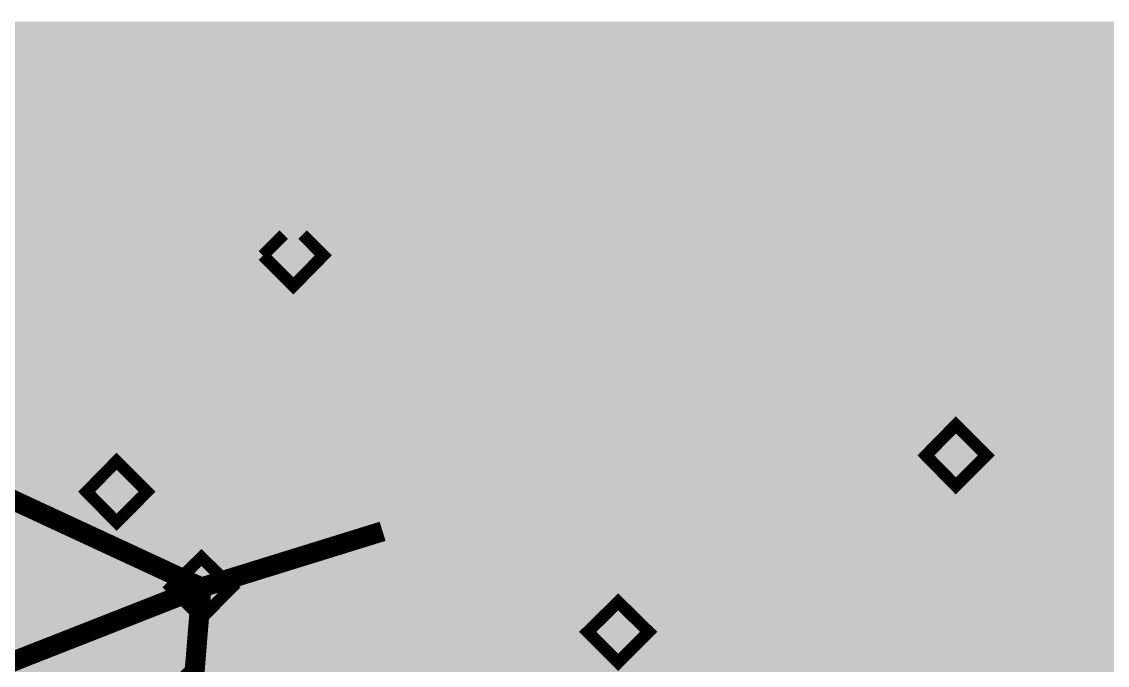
# Model space of a CAD drawing. Header units: millimetres. Extents: x 92 to 588, y 96 to 434.
# Drawn here: x 412.9 to 448.74, y 412.56 to 433.79 of the extents above; entities that cross this region are included whole.
import ezdxf

# ---------------------------------------------------------------- set-up
doc = ezdxf.new("R2010")
doc.units = ezdxf.units.MM
doc.layers.add('H', color=7, linetype='Continuous')
doc.layers.add('P', color=7, linetype='Continuous')

msp = doc.modelspace()

# ---------------------------------------------------------------- hatches: boundary and pattern name
at = {"layer": 'H', "linetype": 'Continuous'}
for points in [[(291.162, 223.903), (291.162, 433.788), (588.166, 433.788), (588.166, 223.903), (291.162, 223.903)], [(421.866, 425.074), (420.861, 426.08), (421.549, 426.768), (422.166, 426.768), (422.854, 426.08), (421.866, 425.074)], [(420.649, 422.605), (420.561, 422.605), (420.402, 422.622), (420.332, 422.658), (420.261, 422.693), (420.138, 422.781), (420.067, 422.834), (420.014, 422.905), (419.908, 423.099), (419.855, 423.204), (419.838, 423.328), (419.785, 423.628), (419.785, 423.787), (419.785, 423.945), (419.82, 424.263), (419.855, 424.404), (419.891, 424.527), (419.996, 424.757), (420.067, 424.863), (420.138, 424.968), (420.332, 425.109), (420.437, 425.18), (420.543, 425.233), (420.808, 425.286), (420.949, 425.286), (421.037, 425.286), (421.108, 425.268), (421.178, 425.268), (421.249, 425.251), (421.249, 424.915), (421.178, 424.951), (421.09, 424.968), (421.002, 424.986), (420.896, 424.986), (420.825, 424.986), (420.684, 424.951), (420.543, 424.898), (420.437, 424.827), (420.385, 424.774), (420.332, 424.704), (420.261, 424.58), (420.19, 424.422), (420.155, 424.228), (420.138, 424.122), (420.261, 423.945), (420.138, 423.875), (420.138, 423.839), (420.138, 423.804), (420.138, 423.716), (420.138, 423.575), (420.173, 423.363), (420.19, 423.275), (420.226, 423.204), (420.279, 423.081), (420.314, 423.028), (420.402, 422.958), (420.473, 422.922), (420.561, 422.887), (420.649, 422.887), (420.755, 422.887), (420.878, 422.94), (420.949, 422.993), (420.984, 423.028), (421.02, 423.063), (421.055, 423.169), (421.108, 423.328), (421.108, 423.469), (421.108, 423.557), (421.09, 423.681), (421.072, 423.751), (421.055, 423.804), (420.984, 423.892), (420.931, 423.928), (420.896, 423.963), (420.825, 423.998), (420.79, 423.998), (420.702, 424.016), (420.614, 424.016), (420.49, 424.016), (420.367, 423.981), (420.261, 423.945), (420.138, 424.122), (420.261, 424.21), (420.402, 424.263), (420.455, 424.28), (420.614, 424.298), (420.684, 424.298), (420.825, 424.298), (420.949, 424.28), (421.002, 424.263), (421.125, 424.192), (421.178, 424.157), (421.249, 424.086), (421.355, 423.963), (421.39, 423.875), (421.425, 423.787), (421.46, 423.593), (421.46, 423.487), (421.46, 423.398), (421.425, 423.204), (421.408, 423.116), (421.372, 423.046), (421.284, 422.905), (421.214, 422.834), (421.161, 422.781), (421.037, 422.693), (420.967, 422.658), (420.896, 422.64), (420.737, 422.605), (420.649, 422.605)], [(421.778, 422.658), (421.778, 423.01), (421.937, 423.169), (422.095, 423.328), (422.254, 423.487), (422.395, 423.645), (422.536, 423.787), (422.748, 424.051), (422.801, 424.157), (422.854, 424.263), (422.907, 424.457), (422.907, 424.563), (422.907, 424.668), (422.872, 424.757), (422.854, 424.792), (422.819, 424.863), (422.783, 424.88), (422.713, 424.933), (422.642, 424.968), (422.554, 424.986), (422.466, 424.986), (422.378, 424.986), (422.272, 424.968), (422.184, 424.933), (422.095, 424.915), (422.025, 424.88), (421.954, 424.845), (421.901, 424.792), (421.849, 424.774), (421.831, 425.127), (421.954, 425.18), (422.131, 425.233), (422.219, 425.268), (422.413, 425.286), (422.589, 425.286), (422.748, 425.268), (422.889, 425.215), (423.013, 425.145), (423.066, 425.092), (423.101, 425.057), (423.189, 424.933), (423.242, 424.81), (423.26, 424.651), (423.26, 424.58), (423.26, 424.439), (423.224, 424.298), (423.189, 424.175), (423.136, 424.069), (423.066, 423.945), (422.977, 423.839), (422.889, 423.734), (422.783, 423.628), (422.607, 423.434), (422.413, 423.257), (422.237, 423.081), (422.095, 422.958), (423.365, 422.958), (423.365, 422.658), (421.778, 422.658)], [(425.641, 422.605), (425.553, 422.605), (425.394, 422.622), (425.323, 422.658), (425.253, 422.693), (425.129, 422.781), (425.059, 422.834), (425.006, 422.905), (424.9, 423.099), (424.865, 423.204), (424.83, 423.328), (424.777, 423.628), (424.777, 423.787), (424.777, 423.945), (424.812, 424.263), (424.847, 424.404), (424.882, 424.527), (424.988, 424.757), (425.059, 424.863), (425.129, 424.968), (425.323, 425.109), (425.429, 425.18), (425.535, 425.233), (425.8, 425.286), (425.941, 425.286), (426.029, 425.286), (426.1, 425.268), (426.17, 425.268), (426.241, 425.251), (426.241, 424.915), (426.17, 424.951), (426.082, 424.968), (425.994, 424.986), (425.888, 424.986), (425.817, 424.986), (425.676, 424.951), (425.535, 424.898), (425.429, 424.827), (425.376, 424.774), (425.323, 424.704), (425.253, 424.58), (425.182, 424.422), (425.147, 424.228), (425.129, 424.122), (425.253, 423.945), (425.129, 423.875), (425.129, 423.839), (425.129, 423.804), (425.129, 423.769), (425.129, 423.716), (425.129, 423.575), (425.165, 423.363), (425.182, 423.275), (425.218, 423.204), (425.27, 423.081), (425.306, 423.028), (425.394, 422.958), (425.465, 422.922), (425.553, 422.887), (425.641, 422.887), (425.747, 422.887), (425.87, 422.94), (425.941, 422.993), (425.976, 423.028), (426.011, 423.063), (426.064, 423.169), (426.1, 423.328), (426.1, 423.469), (426.1, 423.557), (426.082, 423.681), (426.064, 423.751), (426.047, 423.804), (425.976, 423.892), (425.923, 423.928), (425.888, 423.963), (425.817, 423.998), (425.782, 423.998), (425.694, 424.016), (425.606, 424.016), (425.482, 424.016), (425.359, 423.981), (425.253, 423.945), (425.129, 424.122), (425.253, 424.21), (425.394, 424.263), (425.465, 424.28), (425.606, 424.298), (425.676, 424.298), (425.817, 424.298), (425.941, 424.28), (425.994, 424.263), (426.117, 424.192), (426.17, 424.157), (426.241, 424.086), (426.346, 423.963), (426.382, 423.875), (426.417, 423.787), (426.452, 423.593), (426.452, 423.487), (426.452, 423.398), (426.417, 423.204), (426.399, 423.116), (426.364, 423.046), (426.276, 422.905), (426.223, 422.834), (426.152, 422.781), (426.029, 422.693), (425.958, 422.658), (425.888, 422.64), (425.729, 422.605), (425.641, 422.605)], [(426.964, 422.658), (426.964, 422.922), (427.44, 422.922), (427.44, 424.651), (426.964, 424.651), (426.964, 424.88), (427.105, 424.88), (427.299, 424.933), (427.37, 424.968), (427.387, 424.986), (427.44, 425.039), (427.493, 425.145), (427.511, 425.251), (427.775, 425.251), (427.775, 422.922), (428.234, 422.922), (428.234, 422.658), (426.964, 422.658)], [(423.859, 422.658), (423.859, 423.152), (424.283, 423.152), (424.283, 422.658), (423.859, 422.658)], [(444.744, 420.312), (444.656, 420.329), (444.497, 420.347), (444.426, 420.382), (444.356, 420.418), (444.232, 420.506), (444.179, 420.559), (444.109, 420.629), (444.003, 420.823), (443.968, 420.929), (443.932, 421.053), (443.897, 421.335), (443.897, 421.511), (443.897, 421.67), (443.932, 421.97), (443.968, 422.111), (444.003, 422.252), (444.109, 422.481), (444.179, 422.587), (444.25, 422.675), (444.426, 422.834), (444.532, 422.887), (444.656, 422.94), (444.903, 422.993), (445.061, 423.01), (445.132, 423.01), (445.22, 422.993), (445.291, 422.993), (445.344, 422.975), (445.344, 422.64), (445.273, 422.658), (445.202, 422.693), (445.097, 422.711), (445.008, 422.711), (444.92, 422.711), (444.779, 422.675), (444.656, 422.622), (444.532, 422.534), (444.479, 422.481), (444.444, 422.428), (444.356, 422.305), (444.303, 422.128), (444.268, 421.952), (444.25, 421.846), (444.356, 421.652), (444.25, 421.599), (444.25, 421.564), (444.25, 421.529), (444.25, 421.476), (444.25, 421.441), (444.25, 421.299), (444.268, 421.088), (444.303, 421), (444.32, 420.929), (444.391, 420.788), (444.426, 420.753), (444.497, 420.682), (444.585, 420.629), (444.656, 420.612), (444.744, 420.594), (444.85, 420.612), (444.973, 420.664), (445.061, 420.717), (445.114, 420.788), (445.167, 420.876), (445.22, 421.053), (445.22, 421.194), (445.22, 421.282), (445.202, 421.405), (445.185, 421.458), (445.15, 421.511), (445.079, 421.617), (445.044, 421.652), (445.008, 421.67), (444.938, 421.705), (444.885, 421.723), (444.797, 421.74), (444.709, 421.74), (444.585, 421.74), (444.479, 421.705), (444.356, 421.652), (444.25, 421.846), (444.373, 421.917), (444.497, 421.97), (444.567, 422.005), (444.709, 422.023), (444.797, 422.023), (444.938, 422.023), (445.061, 421.987), (445.114, 421.97), (445.22, 421.917), (445.291, 421.864), (445.361, 421.811), (445.467, 421.67), (445.502, 421.599), (445.538, 421.511), (445.573, 421.317), (445.573, 421.105), (445.538, 420.929), (445.502, 420.841), (445.467, 420.753), (445.379, 420.629), (445.326, 420.559), (445.273, 420.506), (445.132, 420.418), (445.061, 420.382), (444.991, 420.347), (444.832, 420.329), (444.744, 420.312)], [(446.666, 420.312), (446.666, 420.612), (446.737, 420.612), (446.843, 420.647), (446.896, 420.682), (446.949, 420.717), (447.019, 420.806), (447.037, 420.876), (447.072, 420.947), (447.107, 421.105), (447.107, 421.194), (447.125, 421.405), (447.143, 421.67), (447.125, 421.917), (447.107, 422.128), (447.107, 422.217), (447.072, 422.393), (447.037, 422.446), (447.019, 422.517), (446.949, 422.622), (446.896, 422.658), (446.86, 422.693), (446.737, 422.728), (446.596, 422.728), (446.472, 422.693), (446.42, 422.658), (446.384, 422.622), (446.314, 422.517), (446.278, 422.446), (446.261, 422.375), (446.225, 422.217), (446.208, 422.111), (446.19, 421.899), (446.19, 421.67), (446.19, 421.405), (446.208, 421.211), (446.208, 421.123), (446.243, 420.964), (446.278, 420.876), (446.314, 420.823), (446.384, 420.717), (446.42, 420.682), (446.472, 420.647), (446.596, 420.612), (446.666, 420.612), (446.666, 420.312), (446.561, 420.329), (446.367, 420.365), (446.225, 420.453), (446.084, 420.576), (446.031, 420.647), (445.996, 420.735), (445.908, 420.947), (445.873, 421.194), (445.837, 421.493), (445.837, 421.67), (445.837, 421.829), (445.873, 422.128), (445.908, 422.393), (445.996, 422.605), (446.031, 422.693), (446.084, 422.763), (446.225, 422.887), (446.384, 422.958), (446.561, 423.01), (446.666, 423.01), (446.772, 423.01), (446.949, 422.958), (447.107, 422.887), (447.231, 422.746), (447.284, 422.675), (447.337, 422.587), (447.407, 422.375), (447.46, 422.128), (447.495, 421.829), (447.495, 421.493), (447.46, 421.194), (447.407, 420.947), (447.337, 420.735), (447.284, 420.647), (447.231, 420.559), (447.107, 420.453), (446.949, 420.365), (446.772, 420.329), (446.666, 420.312)], [(447.972, 420.365), (447.972, 420.876), (448.377, 420.876), (448.377, 420.365), (447.972, 420.365)], [(413.029, 418.036), (412.853, 418.054), (412.659, 418.089), (412.5, 418.124), (412.359, 418.195), (412.359, 418.548), (412.429, 418.53), (412.5, 418.495), (412.57, 418.46), (412.659, 418.424), (412.765, 418.389), (412.853, 418.354), (412.941, 418.336), (413.029, 418.336), (413.135, 418.354), (413.241, 418.371), (413.294, 418.407), (413.382, 418.46), (413.417, 418.495), (413.47, 418.583), (413.505, 418.671), (413.541, 418.795), (413.541, 418.918), (413.541, 418.989), (413.523, 419.095), (413.505, 419.148), (413.488, 419.183), (413.435, 419.253), (413.4, 419.289), (413.364, 419.324), (413.258, 419.377), (413.205, 419.377), (413.1, 419.412), (412.976, 419.412), (412.835, 419.412), (412.694, 419.394), (412.553, 419.359), (412.465, 419.342), (412.465, 420.682), (413.876, 420.682), (413.876, 420.382), (412.8, 420.382), (412.8, 419.694), (412.853, 419.694), (412.976, 419.694), (413.029, 419.694), (413.223, 419.694), (413.364, 419.677), (413.435, 419.641), (413.558, 419.588), (413.629, 419.536), (413.699, 419.483), (413.788, 419.377), (413.823, 419.306), (413.858, 419.218), (413.893, 419.024), (413.893, 418.83), (413.858, 418.654), (413.84, 418.565), (413.805, 418.495), (413.717, 418.354), (413.664, 418.301), (413.611, 418.23), (413.47, 418.142), (413.4, 418.107), (413.311, 418.072), (413.135, 418.036), (413.029, 418.036)], [(415.058, 418.036), (414.969, 418.036), (414.793, 418.072), (414.705, 418.089), (414.634, 418.124), (414.493, 418.213), (414.44, 418.266), (414.387, 418.318), (414.299, 418.442), (414.264, 418.513), (414.246, 418.583), (414.211, 418.724), (414.211, 418.812), (414.229, 418.918), (414.281, 419.112), (414.334, 419.2), (414.387, 419.271), (414.546, 419.412), (414.652, 419.483), (414.793, 419.342), (414.687, 419.218), (414.634, 419.148), (414.599, 419.077), (414.564, 418.918), (414.564, 418.83), (414.564, 418.724), (414.634, 418.53), (414.705, 418.442), (414.775, 418.371), (414.952, 418.301), (415.058, 418.301), (415.163, 418.301), (415.34, 418.371), (415.41, 418.424), (415.463, 418.495), (415.534, 418.671), (415.551, 418.777), (415.534, 418.865), (415.516, 418.989), (415.481, 419.042), (415.446, 419.077), (415.322, 419.183), (415.234, 419.218), (415.181, 419.253), (415.075, 419.306), (414.987, 419.342), (414.864, 419.394), (414.793, 419.342), (414.652, 419.483), (414.564, 419.536), (414.423, 419.659), (414.37, 419.73), (414.334, 419.8), (414.281, 419.959), (414.281, 420.065), (414.281, 420.135), (414.299, 420.259), (414.37, 420.382), (414.44, 420.488), (414.493, 420.541), (414.546, 420.594), (414.687, 420.664), (414.811, 420.717), (414.969, 420.735), (415.058, 420.735), (415.146, 420.735), (415.305, 420.717), (415.446, 420.664), (415.569, 420.594), (415.622, 420.559), (415.675, 420.506), (415.745, 420.4), (415.798, 420.276), (415.834, 420.153), (415.834, 420.082), (415.834, 419.994), (415.781, 419.818), (415.728, 419.73), (415.675, 419.659), (415.534, 419.518), (415.446, 419.465), (415.305, 419.624), (415.41, 419.73), (415.446, 419.8), (415.463, 419.853), (415.499, 419.994), (415.499, 420.082), (415.481, 420.153), (415.428, 420.312), (415.375, 420.365), (415.34, 420.4), (415.287, 420.435), (415.163, 420.47), (415.058, 420.488), (414.969, 420.47), (414.811, 420.418), (414.74, 420.382), (414.722, 420.347), (414.67, 420.294), (414.634, 420.188), (414.617, 420.1), (414.634, 420.029), (414.652, 419.924), (414.687, 419.888), (414.722, 419.835), (414.811, 419.765), (414.864, 419.73), (414.934, 419.694), (415.04, 419.641), (415.146, 419.588), (415.234, 419.553), (415.305, 419.624), (415.446, 419.465), (415.551, 419.412), (415.728, 419.271), (415.781, 419.2), (415.834, 419.13), (415.887, 418.936), (415.904, 418.812), (415.904, 418.742), (415.869, 418.583), (415.798, 418.442), (415.71, 418.318), (415.657, 418.266), (415.604, 418.213), (415.463, 418.124), (415.305, 418.072), (415.146, 418.036), (415.058, 418.036)], [(443.738, 418.477), (442.751, 419.483), (443.738, 420.488), (444.744, 419.483), (443.738, 418.477)], [(416.028, 417.278), (415.04, 418.283), (416.028, 419.289), (417.033, 418.283), (416.028, 417.278)], [(419.838, 415.955), (419.75, 415.955), (419.591, 415.99), (419.52, 416.008), (419.45, 416.043), (419.326, 416.131), (419.256, 416.184), (419.203, 416.272), (419.097, 416.449), (419.062, 416.572), (419.026, 416.696), (418.973, 416.978), (418.973, 417.313), (419.009, 417.613), (419.044, 417.754), (419.079, 417.878), (419.185, 418.124), (419.256, 418.23), (419.344, 418.318), (419.52, 418.477), (419.626, 418.53), (419.732, 418.583), (419.996, 418.636), (420.138, 418.636), (420.226, 418.636), (420.296, 418.636), (420.367, 418.618), (420.437, 418.601), (420.437, 418.266), (420.367, 418.301), (420.279, 418.318), (420.19, 418.336), (420.085, 418.336), (420.014, 418.336), (419.873, 418.318), (419.732, 418.266), (419.626, 418.177), (419.573, 418.124), (419.52, 418.072), (419.45, 417.93), (419.379, 417.772), (419.344, 417.578), (419.326, 417.472), (419.45, 417.295), (419.326, 417.225), (419.326, 417.19), (419.326, 417.154), (419.326, 417.119), (419.326, 417.066), (419.326, 416.943), (419.361, 416.731), (419.379, 416.643), (419.414, 416.555), (419.467, 416.431), (419.52, 416.378), (419.591, 416.308), (419.661, 416.272), (419.75, 416.237), (419.838, 416.237), (419.944, 416.237), (420.067, 416.29), (420.138, 416.361), (420.173, 416.396), (420.208, 416.431), (420.261, 416.519), (420.296, 416.696), (420.296, 416.837), (420.296, 416.907), (420.279, 417.048), (420.261, 417.101), (420.243, 417.154), (420.173, 417.243), (420.12, 417.278), (420.085, 417.313), (420.014, 417.348), (419.979, 417.366), (419.891, 417.366), (419.802, 417.384), (419.679, 417.366), (419.555, 417.331), (419.45, 417.295), (419.326, 417.472), (419.467, 417.56), (419.591, 417.613), (419.661, 417.631), (419.802, 417.666), (419.873, 417.666), (420.014, 417.648), (420.138, 417.631), (420.19, 417.613), (420.314, 417.542), (420.367, 417.507), (420.437, 417.454), (420.543, 417.313), (420.579, 417.243), (420.614, 417.154), (420.649, 416.96), (420.649, 416.854), (420.649, 416.749), (420.614, 416.572), (420.596, 416.484), (420.561, 416.396), (420.473, 416.255), (420.42, 416.202), (420.349, 416.149), (420.226, 416.043), (420.155, 416.025), (420.085, 415.99), (419.926, 415.955), (419.838, 415.955)], [(426.646, 415.955), (426.47, 415.99), (426.382, 416.008), (426.311, 416.043), (426.17, 416.114), (426.117, 416.167), (426.064, 416.219), (425.994, 416.343), (425.958, 416.413), (425.923, 416.484), (425.905, 416.643), (425.905, 416.731), (425.905, 416.819), (425.958, 417.013), (426.011, 417.101), (426.064, 417.19), (426.241, 417.331), (426.329, 417.384), (426.47, 417.26), (426.364, 417.137), (426.329, 417.066), (426.294, 416.996), (426.258, 416.837), (426.241, 416.749), (426.258, 416.643), (426.329, 416.449), (426.382, 416.361), (426.47, 416.29), (426.646, 416.219), (426.752, 416.202), (426.858, 416.219), (427.017, 416.272), (427.087, 416.343), (427.158, 416.413), (427.228, 416.59), (427.228, 416.696), (427.228, 416.766), (427.193, 416.907), (427.158, 416.943), (427.123, 416.996), (426.999, 417.084), (426.929, 417.137), (426.858, 417.172), (426.77, 417.207), (426.664, 417.26), (426.54, 417.295), (426.47, 417.26), (426.329, 417.384), (426.241, 417.454), (426.1, 417.578), (426.047, 417.648), (426.011, 417.719), (425.958, 417.878), (425.958, 417.966), (425.958, 418.036), (425.994, 418.177), (426.047, 418.301), (426.135, 418.407), (426.188, 418.46), (426.241, 418.513), (426.364, 418.583), (426.505, 418.618), (426.664, 418.654), (426.735, 418.654), (426.823, 418.654), (426.981, 418.636), (427.123, 418.583), (427.246, 418.513), (427.299, 418.46), (427.352, 418.424), (427.44, 418.318), (427.493, 418.195), (427.511, 418.072), (427.511, 418.001), (427.511, 417.913), (427.458, 417.736), (427.422, 417.648), (427.37, 417.578), (427.211, 417.437), (427.123, 417.384), (426.999, 417.525), (427.087, 417.648), (427.123, 417.719), (427.14, 417.772), (427.175, 417.913), (427.175, 417.983), (427.175, 418.072), (427.123, 418.213), (427.07, 418.283), (427.034, 418.301), (426.964, 418.354), (426.84, 418.389), (426.735, 418.389), (426.646, 418.389), (426.488, 418.336), (426.435, 418.301), (426.399, 418.266), (426.346, 418.213), (426.311, 418.089), (426.311, 418.019), (426.311, 417.948), (426.346, 417.842), (426.364, 417.789), (426.399, 417.754), (426.488, 417.666), (426.558, 417.631), (426.717, 417.56), (426.823, 417.507), (426.911, 417.472), (426.999, 417.525), (427.123, 417.384), (427.228, 417.313), (427.405, 417.19), (427.458, 417.119), (427.511, 417.031), (427.581, 416.837), (427.581, 416.731), (427.581, 416.643), (427.546, 416.502), (427.493, 416.361), (427.405, 416.237), (427.334, 416.167), (427.281, 416.114), (427.14, 416.043), (426.999, 415.973), (426.823, 415.955), (426.646, 415.955)], [(421.99, 416.008), (421.99, 416.89), (421.99, 417.172), (421.99, 418.177), (421.125, 417.172), (421.99, 417.172), (421.99, 416.89), (420.843, 416.89), (420.843, 417.26), (422.007, 418.601), (422.325, 418.601), (422.325, 417.172), (422.625, 417.172), (422.625, 416.89), (422.325, 416.89), (422.325, 416.008), (421.99, 416.008)], [(424.212, 416.008), (424.212, 416.272), (424.688, 416.272), (424.688, 418.001), (424.212, 418.001), (424.212, 418.248), (424.336, 418.248), (424.547, 418.283), (424.6, 418.318), (424.635, 418.336), (424.688, 418.389), (424.741, 418.495), (424.741, 418.601), (425.024, 418.601), (425.024, 416.272), (425.482, 416.272), (425.482, 416.008), (424.212, 416.008)], [(433.508, 414.491), (433.349, 414.526), (433.279, 414.544), (433.208, 414.579), (433.085, 414.667), (433.014, 414.72), (432.961, 414.791), (432.855, 414.985), (432.82, 415.108), (432.785, 415.214), (432.732, 415.514), (432.732, 415.673), (432.732, 415.849), (432.767, 416.149), (432.802, 416.29), (432.838, 416.413), (432.943, 416.66), (433.014, 416.766), (433.085, 416.854), (433.279, 417.013), (433.384, 417.066), (433.49, 417.119), (433.755, 417.172), (433.896, 417.172), (433.984, 417.172), (434.055, 417.172), (434.125, 417.154), (434.196, 417.137), (434.196, 416.802), (434.125, 416.837), (434.037, 416.854), (433.949, 416.872), (433.843, 416.872), (433.772, 416.872), (433.631, 416.854), (433.49, 416.802), (433.384, 416.713), (433.331, 416.66), (433.279, 416.608), (433.208, 416.466), (433.137, 416.308), (433.102, 416.114), (433.085, 416.008), (433.208, 415.831), (433.085, 415.761), (433.085, 415.726), (433.085, 415.69), (433.085, 415.602), (433.085, 415.479), (433.12, 415.249), (433.137, 415.179), (433.173, 415.091), (433.226, 414.967), (433.261, 414.914), (433.349, 414.844), (433.42, 414.808), (433.508, 414.773), (433.596, 414.773), (433.702, 414.773), (433.825, 414.826), (433.896, 414.879), (433.931, 414.914), (433.966, 414.967), (434.002, 415.055), (434.055, 415.232), (434.055, 415.373), (434.055, 415.443), (434.037, 415.584), (434.019, 415.637), (434.002, 415.69), (433.931, 415.778), (433.878, 415.814), (433.843, 415.849), (433.772, 415.884), (433.737, 415.884), (433.649, 415.902), (433.561, 415.902), (433.437, 415.902), (433.314, 415.867), (433.208, 415.831), (433.085, 416.008), (433.208, 416.096), (433.349, 416.149), (433.42, 416.167), (433.561, 416.184), (433.631, 416.202), (433.772, 416.184), (433.896, 416.167), (433.949, 416.149), (434.072, 416.078), (434.125, 416.043), (434.196, 415.99), (434.302, 415.849), (434.337, 415.761), (434.372, 415.69), (434.407, 415.496), (434.407, 415.39), (434.407, 415.285), (434.372, 415.108), (434.355, 415.02), (434.319, 414.932), (434.231, 414.791), (434.16, 414.738), (434.108, 414.667), (433.984, 414.579), (433.914, 414.544), (433.843, 414.526), (433.684, 414.491), (433.508, 414.491)], [(434.725, 414.544), (434.725, 414.914), (434.884, 415.073), (435.042, 415.214), (435.201, 415.373), (435.342, 415.532), (435.483, 415.69), (435.695, 415.955), (435.748, 416.043), (435.801, 416.149), (435.854, 416.343), (435.854, 416.449), (435.854, 416.555), (435.819, 416.643), (435.801, 416.678), (435.766, 416.749), (435.73, 416.784), (435.66, 416.819), (435.589, 416.854), (435.501, 416.872), (435.413, 416.89), (435.325, 416.872), (435.236, 416.854), (435.131, 416.837), (434.972, 416.766), (434.901, 416.731), (434.848, 416.696), (434.795, 416.66), (434.778, 417.031), (434.901, 417.084), (435.078, 417.137), (435.166, 417.154), (435.36, 417.172), (435.448, 417.19), (435.536, 417.172), (435.695, 417.154), (435.836, 417.101), (435.96, 417.031), (436.013, 416.996), (436.048, 416.943), (436.136, 416.819), (436.189, 416.696), (436.207, 416.555), (436.207, 416.466), (436.207, 416.325), (436.171, 416.184), (436.136, 416.061), (436.083, 415.955), (436.013, 415.849), (435.924, 415.726), (435.836, 415.62), (435.73, 415.514), (435.554, 415.338), (435.36, 415.143), (435.184, 414.967), (435.042, 414.844), (436.312, 414.844), (436.312, 414.544), (434.725, 414.544)], [(438.464, 414.491), (438.288, 414.491), (438.112, 414.526), (437.935, 414.579), (437.794, 414.632), (437.794, 415.002), (437.865, 414.967), (437.935, 414.932), (438.006, 414.897), (438.094, 414.861), (438.2, 414.826), (438.288, 414.808), (438.376, 414.791), (438.482, 414.791), (438.588, 414.791), (438.676, 414.826), (438.729, 414.844), (438.817, 414.914), (438.852, 414.949), (438.905, 415.02), (438.941, 415.126), (438.976, 415.232), (438.976, 415.373), (438.976, 415.443), (438.958, 415.549), (438.941, 415.602), (438.923, 415.637), (438.87, 415.708), (438.835, 415.743), (438.8, 415.778), (438.711, 415.814), (438.658, 415.831), (438.535, 415.849), (438.411, 415.867), (438.27, 415.849), (438.129, 415.831), (437.988, 415.814), (437.9, 415.796), (437.9, 417.119), (439.311, 417.119), (439.311, 416.819), (438.235, 416.819), (438.235, 416.131), (438.306, 416.149), (438.359, 416.149), (438.411, 416.149), (438.464, 416.149), (438.658, 416.149), (438.8, 416.114), (438.87, 416.096), (439.011, 416.043), (439.064, 415.99), (439.135, 415.937), (439.223, 415.814), (439.258, 415.743), (439.293, 415.673), (439.329, 415.479), (439.329, 415.373), (439.329, 415.267), (439.311, 415.108), (439.276, 415.02), (439.24, 414.949), (439.152, 414.808), (439.099, 414.738), (439.046, 414.685), (438.923, 414.597), (438.835, 414.561), (438.747, 414.526), (438.57, 414.491), (438.464, 414.491)], [(439.717, 414.544), (439.717, 414.914), (439.893, 415.073), (440.034, 415.214), (440.193, 415.373), (440.334, 415.532), (440.475, 415.69), (440.687, 415.955), (440.74, 416.043), (440.793, 416.149), (440.846, 416.343), (440.846, 416.449), (440.846, 416.555), (440.81, 416.643), (440.793, 416.678), (440.757, 416.749), (440.722, 416.784), (440.652, 416.819), (440.581, 416.854), (440.493, 416.872), (440.405, 416.89), (440.316, 416.872), (440.228, 416.854), (440.122, 416.837), (439.964, 416.766), (439.893, 416.731), (439.84, 416.696), (439.787, 416.66), (439.77, 417.031), (439.893, 417.084), (440.07, 417.137), (440.158, 417.154), (440.352, 417.172), (440.44, 417.19), (440.528, 417.172), (440.687, 417.154), (440.828, 417.101), (440.951, 417.031), (441.004, 416.996), (441.04, 416.943), (441.128, 416.819), (441.181, 416.696), (441.198, 416.555), (441.198, 416.466), (441.198, 416.325), (441.163, 416.184), (441.128, 416.061), (441.075, 415.955), (441.004, 415.849), (440.916, 415.726), (440.828, 415.62), (440.722, 415.514), (440.563, 415.338), (440.369, 415.143), (440.175, 414.967), (440.034, 414.844), (441.304, 414.844), (441.304, 414.544), (439.717, 414.544)], [(423.048, 416.008), (423.048, 416.502), (423.471, 416.502), (423.471, 416.008), (423.048, 416.008)], [(418.832, 414.12), (417.827, 415.126), (418.832, 416.114), (419.838, 415.126), (418.832, 414.12)], [(436.806, 414.544), (436.806, 415.038), (437.23, 415.038), (437.23, 414.544), (436.806, 414.544)], [(432.591, 412.656), (431.585, 413.662), (432.591, 414.65), (433.596, 413.662), (432.591, 412.656)]]:
    msp.add_hatch(color=7, dxfattribs=at).paths.add_polyline_path(points)

# ---------------------------------------------------------------- linework, layer by layer
at = {"layer": 'P', "color": 7}
for points, const_width in [([(420.861, 426.08), (421.866, 425.074), (422.854, 426.08), (422.166, 426.768)], 0.4), ([(421.549, 426.768), (420.861, 426.08), (420.861, 426.08)], 0.4), ([(373.5, 405.23), (377.928, 411.457), (388.211, 418.654), (403.116, 422.411), (418.832, 415.126), (418.532, 411.457), (442.874, 375.421), (447.443, 363.62), (444.338, 355.965)], 0.66), ([(373.5, 405.23), (377.928, 411.457), (388.211, 418.654), (403.116, 422.411), (418.832, 415.126), (418.532, 411.457), (442.874, 375.421), (447.443, 363.62), (444.338, 355.965)], 0.26), ([(373.5, 405.23), (377.928, 411.457), (388.211, 418.654), (403.116, 422.411), (418.832, 415.126), (418.532, 411.457), (442.874, 375.421), (447.443, 363.62), (444.338, 355.965)], 0.26), ([(442.751, 419.483), (443.738, 418.477), (444.744, 419.483), (443.738, 420.488), (442.751, 419.483), (442.751, 419.483)], 0.4), ([(415.04, 418.283), (416.028, 417.278), (417.033, 418.283), (416.028, 419.289), (415.04, 418.283), (415.04, 418.283)], 0.4), ([(372.76, 395.635), (378.563, 398.404), (388.282, 403.131), (418.832, 415.126), (424.812, 416.978)], 0.66), ([(372.76, 395.635), (378.563, 398.404), (388.282, 403.131), (418.832, 415.126), (424.812, 416.978)], 0.26), ([(417.827, 415.126), (418.832, 414.12), (419.838, 415.126), (418.832, 416.114), (417.827, 415.126), (417.827, 415.126)], 0.4), ([(431.585, 413.662), (432.591, 412.656), (433.596, 413.662), (432.591, 414.65), (431.585, 413.662), (431.585, 413.662)], 0.4), ([(417.527, 411.457), (418.532, 410.452), (419.538, 411.457), (418.532, 412.462), (417.527, 411.457), (417.527, 411.457)], 0.4)]:
    msp.add_lwpolyline(points, dxfattribs=dict(at, const_width=const_width))

doc.saveas('drawing.dxf')
